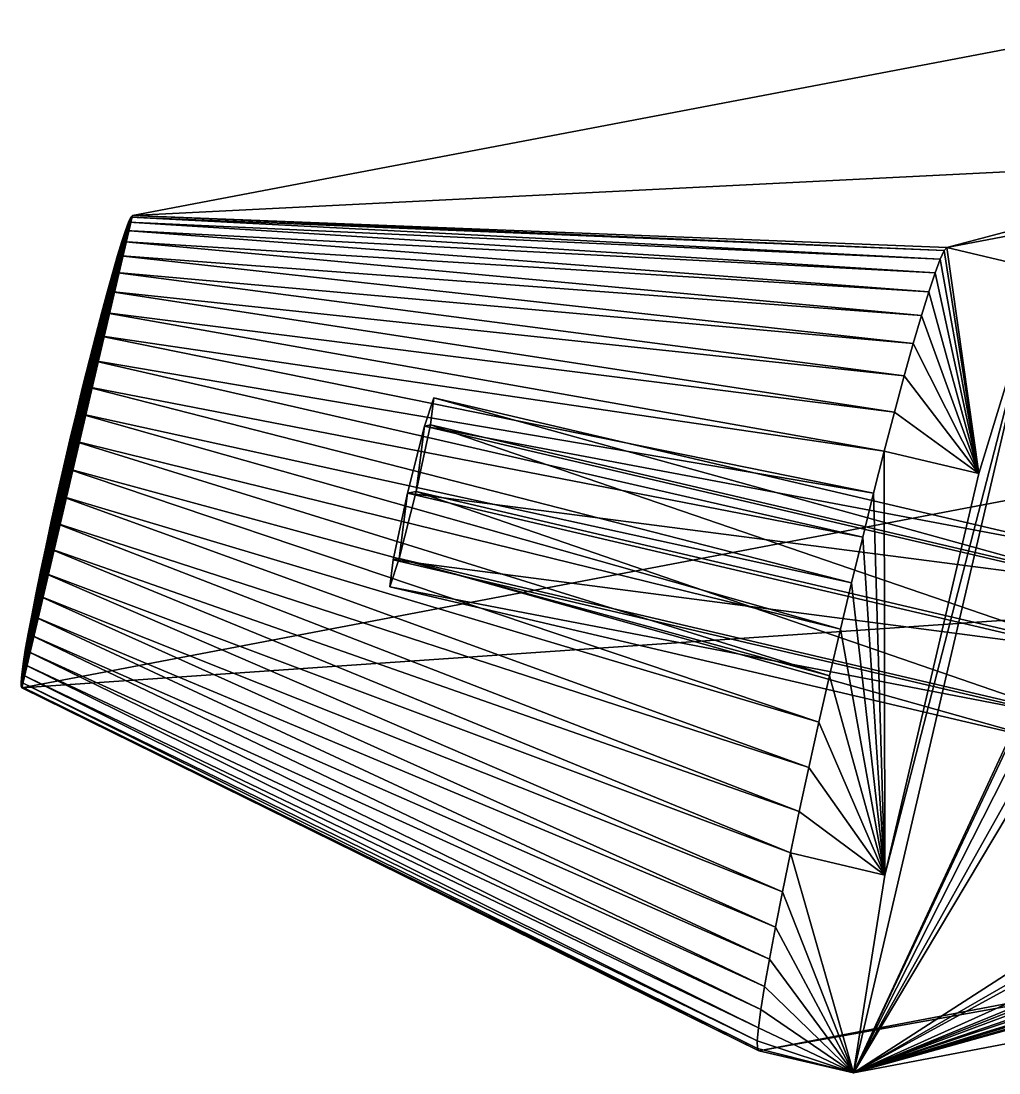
# Model space of a CAD drawing. Header units: millimetres. Extents: x -228 to 228, y -204 to 237.
# Drawn here: x -227.93 to -217.86, y -69.92 to -59.09 of the extents above; entities that cross this region are included whole.
import ezdxf

# ---------------------------------------------------------------- set-up
doc = ezdxf.new("R2010")
doc.units = ezdxf.units.MM
doc.header["$LTSCALE"] = 127.314815
for name, color, linetype in [('7063', 7, 'CONTINUOUS'), ('7064', 7, 'CONTINUOUS'), ('7065', 7, 'CONTINUOUS'), ('7066', 7, 'CONTINUOUS'), ('7082', 7, 'CONTINUOUS'), ('7083', 7, 'CONTINUOUS'), ('7084', 7, 'CONTINUOUS'), ('7086', 7, 'CONTINUOUS'), ('7087', 7, 'CONTINUOUS'), ('7088', 7, 'CONTINUOUS'), ('7089', 7, 'CONTINUOUS')]:
    doc.layers.add(name, color=color, linetype=linetype)

msp = doc.modelspace()

# ---------------------------------------------------------------- linework, layer by layer
at = {"layer": '7063', "color": 191, "linetype": 'Continuous', "true_color": 0xba45ff}
for points in [[(-184.884, -60.061, 976.674), (-184.92, -60.34, 977.386), (-219.355, -69.924, 202.253), (-184.884, -60.061, 976.674)], [(-191.4, -61.575, 828.312), (-184.884, -60.061, 976.674), (-219.355, -69.924, 202.253), (-191.4, -61.575, 828.312)], [(-219.355, -69.924, 202.253), (-184.92, -60.34, 977.386), (-184.363, -63.257, 1007.265), (-219.355, -69.924, 202.253)], [(-191.364, -61.295, 827.6), (-191.4, -61.575, 828.312), (-219.355, -69.924, 202.253), (-191.364, -61.295, 827.6)], [(-219.355, -69.924, 202.253), (-197.88, -62.809, 679.237), (-191.364, -61.295, 827.6), (-219.355, -69.924, 202.253)], [(-217.421, -61.649, 202.1), (-216.864, -64.566, 231.979), (-219.355, -69.924, 202.253), (-217.421, -61.649, 202.1)], [(-219.032, -67.886, 198.537), (-217.421, -61.649, 202.1), (-219.355, -69.924, 202.253), (-219.032, -67.886, 198.537)], [(-218.065, -63.748, 198.461), (-217.421, -61.649, 202.1), (-219.032, -67.886, 198.537), (-218.065, -63.748, 198.461)], [(-197.695, -61.844, 678.22), (-197.844, -62.53, 678.526), (-219.355, -69.924, 202.253), (-197.695, -61.844, 678.22)], [(-204.36, -64.044, 530.163), (-197.695, -61.844, 678.22), (-219.355, -69.924, 202.253), (-204.36, -64.044, 530.163)], [(-197.844, -62.53, 678.526), (-197.88, -62.809, 679.237), (-219.355, -69.924, 202.253), (-197.844, -62.53, 678.526)], [(-204.175, -63.079, 529.146), (-204.324, -63.765, 529.452), (-219.355, -69.924, 202.253), (-204.175, -63.079, 529.146)], [(-210.84, -65.278, 381.089), (-204.175, -63.079, 529.146), (-219.355, -69.924, 202.253), (-210.84, -65.278, 381.089)], [(-204.324, -63.765, 529.452), (-204.36, -64.044, 530.163), (-219.355, -69.924, 202.253), (-204.324, -63.765, 529.452)], [(-210.655, -64.313, 380.072), (-210.804, -64.999, 380.378), (-219.355, -69.924, 202.253), (-210.655, -64.313, 380.072)], [(-217.32, -66.513, 232.015), (-210.655, -64.313, 380.072), (-219.355, -69.924, 202.253), (-217.32, -66.513, 232.015)], [(-216.864, -64.566, 231.979), (-216.962, -64.857, 231.278), (-219.355, -69.924, 202.253), (-216.864, -64.566, 231.979)], [(-216.962, -64.857, 231.278), (-217.135, -65.548, 230.998), (-219.355, -69.924, 202.253), (-216.962, -64.857, 231.278)], [(-210.804, -64.999, 380.378), (-210.84, -65.278, 381.089), (-219.355, -69.924, 202.253), (-210.804, -64.999, 380.378)], [(-217.135, -65.548, 230.998), (-217.284, -66.234, 231.303), (-219.355, -69.924, 202.253), (-217.135, -65.548, 230.998)], [(-217.284, -66.234, 231.303), (-217.32, -66.513, 232.015), (-219.355, -69.924, 202.253), (-217.284, -66.234, 231.303)]]:
    msp.add_3dface(points, dxfattribs=at)
at = {"layer": '7064', "color": 191, "linetype": 'Continuous', "true_color": 0xba45ff}
msp.add_3dface([(-183.401, -54.753, 1007.153), (-217.421, -61.649, 202.1), (-218.394, -61.421, 202.14), (-183.401, -54.753, 1007.153)], dxfattribs=at)
at = {"layer": '7065', "color": 191, "linetype": 'Continuous', "true_color": 0xba45ff}
for points in [[(-226.778, -61.09, 211.261), (-193.683, -59.436, 998.88), (-192.546, -54.568, 998.79), (-226.778, -61.09, 211.261)], [(-227.916, -65.958, 211.35), (-193.683, -59.436, 998.88), (-226.778, -61.09, 211.261), (-227.916, -65.958, 211.35)], [(-227.925, -65.944, 211.06), (-227.916, -65.958, 211.35), (-226.795, -61.109, 210.971), (-227.925, -65.944, 211.06)], [(-226.819, -61.161, 210.686), (-227.925, -65.944, 211.06), (-226.795, -61.109, 210.971), (-226.819, -61.161, 210.686)], [(-226.795, -61.109, 210.971), (-227.916, -65.958, 211.35), (-226.778, -61.09, 211.261), (-226.795, -61.109, 210.971)], [(-227.926, -65.897, 210.773), (-227.925, -65.944, 211.06), (-226.819, -61.161, 210.686), (-227.926, -65.897, 210.773)], [(-226.85, -61.244, 210.409), (-227.926, -65.897, 210.773), (-226.819, -61.161, 210.686), (-226.85, -61.244, 210.409)], [(-227.919, -65.819, 210.494), (-227.926, -65.897, 210.773), (-226.85, -61.244, 210.409), (-227.919, -65.819, 210.494)], [(-226.887, -61.358, 210.145), (-227.919, -65.819, 210.494), (-226.85, -61.244, 210.409), (-226.887, -61.358, 210.145)], [(-227.904, -65.709, 210.225), (-227.919, -65.819, 210.494), (-226.887, -61.358, 210.145), (-227.904, -65.709, 210.225)], [(-226.931, -61.502, 209.896), (-227.904, -65.709, 210.225), (-226.887, -61.358, 210.145), (-226.931, -61.502, 209.896)], [(-227.882, -65.569, 209.971), (-227.904, -65.709, 210.225), (-226.931, -61.502, 209.896), (-227.882, -65.569, 209.971)], [(-226.981, -61.673, 209.666), (-227.882, -65.569, 209.971), (-226.931, -61.502, 209.896), (-226.981, -61.673, 209.666)], [(-227.853, -65.402, 209.735), (-227.882, -65.569, 209.971), (-226.981, -61.673, 209.666), (-227.853, -65.402, 209.735)], [(-227.036, -61.869, 209.458), (-227.853, -65.402, 209.735), (-226.981, -61.673, 209.666), (-227.036, -61.869, 209.458)], [(-227.816, -65.21, 209.52), (-227.853, -65.402, 209.735), (-227.036, -61.869, 209.458), (-227.816, -65.21, 209.52)], [(-227.094, -62.087, 209.275), (-227.816, -65.21, 209.52), (-227.036, -61.869, 209.458), (-227.094, -62.087, 209.275)], [(-227.774, -64.994, 209.329), (-227.816, -65.21, 209.52), (-227.094, -62.087, 209.275), (-227.774, -64.994, 209.329)], [(-227.157, -62.325, 209.12), (-227.774, -64.994, 209.329), (-227.094, -62.087, 209.275), (-227.157, -62.325, 209.12)], [(-227.726, -64.759, 209.165), (-227.774, -64.994, 209.329), (-227.157, -62.325, 209.12), (-227.726, -64.759, 209.165)], [(-227.221, -62.579, 208.994), (-227.726, -64.759, 209.165), (-227.157, -62.325, 209.12), (-227.221, -62.579, 208.994)], [(-227.672, -64.507, 209.03), (-227.726, -64.759, 209.165), (-227.221, -62.579, 208.994), (-227.672, -64.507, 209.03)], [(-227.288, -62.846, 208.9), (-227.672, -64.507, 209.03), (-227.221, -62.579, 208.994), (-227.288, -62.846, 208.9)], [(-227.614, -64.242, 208.926), (-227.672, -64.507, 209.03), (-227.288, -62.846, 208.9), (-227.614, -64.242, 208.926)], [(-227.355, -63.122, 208.838), (-227.614, -64.242, 208.926), (-227.288, -62.846, 208.9), (-227.355, -63.122, 208.838)], [(-227.553, -63.967, 208.854), (-227.614, -64.242, 208.926), (-227.355, -63.122, 208.838), (-227.553, -63.967, 208.854)], [(-227.422, -63.403, 208.81), (-227.553, -63.967, 208.854), (-227.355, -63.122, 208.838), (-227.422, -63.403, 208.81)], [(-227.489, -63.686, 208.815), (-227.553, -63.967, 208.854), (-227.422, -63.403, 208.81), (-227.489, -63.686, 208.815)]]:
    msp.add_3dface(points, dxfattribs=at)
at = {"layer": '7066', "color": 191, "linetype": 'Continuous', "true_color": 0xba45ff}
for points in [[(-220.328, -69.696, 202.293), (-184.363, -63.257, 1007.265), (-185.336, -63.029, 1007.305), (-220.328, -69.696, 202.293)], [(-219.355, -69.924, 202.253), (-184.363, -63.257, 1007.265), (-220.328, -69.696, 202.293), (-219.355, -69.924, 202.253)]]:
    msp.add_3dface(points, dxfattribs=at)
at = {"layer": '7082', "color": 191, "linetype": 'Continuous', "true_color": 0xba45ff}
for points in [[(-223.674, -62.969, 232.262), (-223.71, -63.248, 232.974), (-223.771, -63.26, 231.561), (-223.674, -62.969, 232.262)], [(-223.771, -63.26, 231.561), (-223.858, -63.934, 233.279), (-223.945, -63.951, 231.281), (-223.771, -63.26, 231.561)], [(-223.71, -63.248, 232.974), (-223.858, -63.934, 233.279), (-223.771, -63.26, 231.561), (-223.71, -63.248, 232.974)], [(-223.945, -63.951, 231.281), (-223.858, -63.934, 233.279), (-224.032, -64.625, 232.999), (-223.945, -63.951, 231.281)], [(-224.093, -64.637, 231.586), (-223.945, -63.951, 231.281), (-224.032, -64.625, 232.999), (-224.093, -64.637, 231.586)], [(-224.129, -64.916, 232.298), (-224.093, -64.637, 231.586), (-224.032, -64.625, 232.999), (-224.129, -64.916, 232.298)]]:
    msp.add_3dface(points, dxfattribs=at)
at = {"layer": '7083', "color": 191, "linetype": 'Continuous', "true_color": 0xba45ff}
for points in [[(-223.858, -63.934, 233.279), (-217.222, -66.222, 232.716), (-224.032, -64.625, 232.999), (-223.858, -63.934, 233.279)], [(-217.049, -65.531, 232.996), (-217.222, -66.222, 232.716), (-223.858, -63.934, 233.279), (-217.049, -65.531, 232.996)], [(-217.135, -65.548, 230.998), (-223.945, -63.951, 231.281), (-224.093, -64.637, 231.586), (-217.135, -65.548, 230.998)], [(-217.32, -66.513, 232.015), (-224.129, -64.916, 232.298), (-224.032, -64.625, 232.999), (-217.32, -66.513, 232.015)], [(-217.284, -66.234, 231.303), (-224.093, -64.637, 231.586), (-224.129, -64.916, 232.298), (-217.284, -66.234, 231.303)], [(-217.284, -66.234, 231.303), (-217.135, -65.548, 230.998), (-224.093, -64.637, 231.586), (-217.284, -66.234, 231.303)], [(-217.222, -66.222, 232.716), (-217.32, -66.513, 232.015), (-224.032, -64.625, 232.999), (-217.222, -66.222, 232.716)], [(-217.32, -66.513, 232.015), (-217.284, -66.234, 231.303), (-224.129, -64.916, 232.298), (-217.32, -66.513, 232.015)]]:
    msp.add_3dface(points, dxfattribs=at)
at = {"layer": '7084', "color": 191, "linetype": 'Continuous', "true_color": 0xba45ff}
for points in [[(-216.864, -64.566, 231.979), (-223.674, -62.969, 232.262), (-223.771, -63.26, 231.561), (-216.864, -64.566, 231.979)], [(-216.9, -64.845, 232.691), (-223.71, -63.248, 232.974), (-223.674, -62.969, 232.262), (-216.9, -64.845, 232.691)], [(-216.864, -64.566, 231.979), (-216.9, -64.845, 232.691), (-223.674, -62.969, 232.262), (-216.864, -64.566, 231.979)], [(-216.962, -64.857, 231.278), (-223.771, -63.26, 231.561), (-223.945, -63.951, 231.281), (-216.962, -64.857, 231.278)], [(-217.049, -65.531, 232.996), (-223.858, -63.934, 233.279), (-223.71, -63.248, 232.974), (-217.049, -65.531, 232.996)], [(-216.962, -64.857, 231.278), (-216.864, -64.566, 231.979), (-223.771, -63.26, 231.561), (-216.962, -64.857, 231.278)], [(-216.9, -64.845, 232.691), (-217.049, -65.531, 232.996), (-223.71, -63.248, 232.974), (-216.9, -64.845, 232.691)], [(-217.135, -65.548, 230.998), (-216.962, -64.857, 231.278), (-223.945, -63.951, 231.281), (-217.135, -65.548, 230.998)]]:
    msp.add_3dface(points, dxfattribs=at)
at = {"layer": '7086', "color": 191, "linetype": 'Continuous', "true_color": 0xba45ff}
for points in [[(-218.394, -61.421, 202.14), (-218.065, -63.748, 198.461), (-218.422, -61.453, 201.648), (-218.394, -61.421, 202.14)], [(-217.421, -61.649, 202.1), (-218.065, -63.748, 198.461), (-218.394, -61.421, 202.14), (-217.421, -61.649, 202.1)], [(-218.463, -61.54, 201.163), (-218.065, -63.748, 198.461), (-218.515, -61.682, 200.693), (-218.463, -61.54, 201.163)], [(-218.422, -61.453, 201.648), (-218.065, -63.748, 198.461), (-218.463, -61.54, 201.163), (-218.422, -61.453, 201.648)], [(-218.515, -61.682, 200.693), (-218.065, -63.748, 198.461), (-218.58, -61.876, 200.243), (-218.515, -61.682, 200.693)], [(-218.58, -61.876, 200.243), (-218.065, -63.748, 198.461), (-218.654, -62.121, 199.82), (-218.58, -61.876, 200.243)], [(-218.654, -62.121, 199.82), (-218.065, -63.748, 198.461), (-218.739, -62.411, 199.429), (-218.654, -62.121, 199.82)], [(-218.739, -62.411, 199.429), (-218.065, -63.748, 198.461), (-218.832, -62.744, 199.076), (-218.739, -62.411, 199.429)], [(-218.832, -62.744, 199.076), (-218.065, -63.748, 198.461), (-218.932, -63.116, 198.765), (-218.832, -62.744, 199.076)], [(-218.932, -63.116, 198.765), (-218.065, -63.748, 198.461), (-219.037, -63.52, 198.502), (-218.932, -63.116, 198.765)], [(-219.037, -63.52, 198.502), (-219.032, -67.886, 198.537), (-219.147, -63.952, 198.288), (-219.037, -63.52, 198.502)], [(-218.065, -63.748, 198.461), (-219.032, -67.886, 198.537), (-219.037, -63.52, 198.502), (-218.065, -63.748, 198.461)], [(-219.147, -63.952, 198.288), (-219.032, -67.886, 198.537), (-219.26, -64.405, 198.127), (-219.147, -63.952, 198.288)], [(-219.26, -64.405, 198.127), (-219.032, -67.886, 198.537), (-219.375, -64.874, 198.022), (-219.26, -64.405, 198.127)], [(-219.375, -64.874, 198.022), (-219.032, -67.886, 198.537), (-219.489, -65.353, 197.974), (-219.375, -64.874, 198.022)], [(-219.489, -65.353, 197.974), (-219.032, -67.886, 198.537), (-219.601, -65.834, 197.982), (-219.489, -65.353, 197.974)], [(-219.601, -65.834, 197.982), (-219.032, -67.886, 198.537), (-219.711, -66.312, 198.049), (-219.601, -65.834, 197.982)], [(-219.711, -66.312, 198.049), (-219.032, -67.886, 198.537), (-219.815, -66.779, 198.171), (-219.711, -66.312, 198.049)], [(-219.815, -66.779, 198.171), (-219.032, -67.886, 198.537), (-219.914, -67.23, 198.348), (-219.815, -66.779, 198.171)], [(-219.914, -67.23, 198.348), (-219.032, -67.886, 198.537), (-220.004, -67.658, 198.578), (-219.914, -67.23, 198.348)], [(-220.004, -67.658, 198.578), (-219.355, -69.924, 202.253), (-220.087, -68.058, 198.857), (-220.004, -67.658, 198.578)], [(-219.032, -67.886, 198.537), (-219.355, -69.924, 202.253), (-220.004, -67.658, 198.578), (-219.032, -67.886, 198.537)], [(-220.087, -68.058, 198.857), (-219.355, -69.924, 202.253), (-220.159, -68.424, 199.181), (-220.087, -68.058, 198.857)], [(-220.159, -68.424, 199.181), (-219.355, -69.924, 202.253), (-220.22, -68.751, 199.546), (-220.159, -68.424, 199.181)], [(-220.22, -68.751, 199.546), (-219.355, -69.924, 202.253), (-220.27, -69.035, 199.947), (-220.22, -68.751, 199.546)], [(-220.27, -69.035, 199.947), (-219.355, -69.924, 202.253), (-220.308, -69.272, 200.379), (-220.27, -69.035, 199.947)], [(-220.308, -69.272, 200.379), (-219.355, -69.924, 202.253), (-220.333, -69.459, 200.836), (-220.308, -69.272, 200.379)], [(-220.333, -69.459, 200.836), (-219.355, -69.924, 202.253), (-220.345, -69.593, 201.312), (-220.333, -69.459, 200.836)], [(-220.345, -69.593, 201.312), (-219.355, -69.924, 202.253), (-220.343, -69.672, 201.8), (-220.345, -69.593, 201.312)], [(-219.355, -69.924, 202.253), (-220.328, -69.696, 202.293), (-220.343, -69.672, 201.8), (-219.355, -69.924, 202.253)]]:
    msp.add_3dface(points, dxfattribs=at)
at = {"layer": '7087', "color": 191, "linetype": 'Continuous', "true_color": 0xba45ff}
for points in [[(-218.394, -61.421, 202.14), (-226.778, -61.09, 211.261), (-192.546, -54.568, 998.79), (-218.394, -61.421, 202.14)], [(-183.401, -54.753, 1007.153), (-218.394, -61.421, 202.14), (-192.546, -54.568, 998.79), (-183.401, -54.753, 1007.153)]]:
    msp.add_3dface(points, dxfattribs=at)
at = {"layer": '7088', "color": 191, "linetype": 'Continuous', "true_color": 0xba45ff}
for points in [[(-193.683, -59.436, 998.88), (-227.916, -65.958, 211.35), (-185.336, -63.029, 1007.305), (-193.683, -59.436, 998.88)], [(-227.916, -65.958, 211.35), (-220.328, -69.696, 202.293), (-185.336, -63.029, 1007.305), (-227.916, -65.958, 211.35)]]:
    msp.add_3dface(points, dxfattribs=at)
at = {"layer": '7089', "color": 191, "linetype": 'Continuous', "true_color": 0xba45ff}
for points in [[(-226.819, -61.161, 210.686), (-226.795, -61.109, 210.971), (-218.463, -61.54, 201.163), (-226.819, -61.161, 210.686)], [(-226.795, -61.109, 210.971), (-226.778, -61.09, 211.261), (-218.422, -61.453, 201.648), (-226.795, -61.109, 210.971)], [(-226.795, -61.109, 210.971), (-218.422, -61.453, 201.648), (-218.463, -61.54, 201.163), (-226.795, -61.109, 210.971)], [(-226.778, -61.09, 211.261), (-218.394, -61.421, 202.14), (-218.422, -61.453, 201.648), (-226.778, -61.09, 211.261)], [(-226.85, -61.244, 210.409), (-226.819, -61.161, 210.686), (-218.515, -61.682, 200.693), (-226.85, -61.244, 210.409)], [(-226.819, -61.161, 210.686), (-218.463, -61.54, 201.163), (-218.515, -61.682, 200.693), (-226.819, -61.161, 210.686)], [(-226.887, -61.358, 210.145), (-226.85, -61.244, 210.409), (-218.58, -61.876, 200.243), (-226.887, -61.358, 210.145)], [(-226.85, -61.244, 210.409), (-218.515, -61.682, 200.693), (-218.58, -61.876, 200.243), (-226.85, -61.244, 210.409)], [(-226.931, -61.502, 209.896), (-226.887, -61.358, 210.145), (-218.654, -62.121, 199.82), (-226.931, -61.502, 209.896)], [(-226.887, -61.358, 210.145), (-218.58, -61.876, 200.243), (-218.654, -62.121, 199.82), (-226.887, -61.358, 210.145)], [(-226.981, -61.673, 209.666), (-226.931, -61.502, 209.896), (-218.739, -62.411, 199.429), (-226.981, -61.673, 209.666)], [(-226.931, -61.502, 209.896), (-218.654, -62.121, 199.82), (-218.739, -62.411, 199.429), (-226.931, -61.502, 209.896)], [(-227.036, -61.869, 209.458), (-226.981, -61.673, 209.666), (-218.832, -62.744, 199.076), (-227.036, -61.869, 209.458)], [(-226.981, -61.673, 209.666), (-218.739, -62.411, 199.429), (-218.832, -62.744, 199.076), (-226.981, -61.673, 209.666)], [(-227.094, -62.087, 209.275), (-227.036, -61.869, 209.458), (-218.932, -63.116, 198.765), (-227.094, -62.087, 209.275)], [(-227.036, -61.869, 209.458), (-218.832, -62.744, 199.076), (-218.932, -63.116, 198.765), (-227.036, -61.869, 209.458)], [(-227.157, -62.325, 209.12), (-227.094, -62.087, 209.275), (-219.037, -63.52, 198.502), (-227.157, -62.325, 209.12)], [(-227.094, -62.087, 209.275), (-218.932, -63.116, 198.765), (-219.037, -63.52, 198.502), (-227.094, -62.087, 209.275)], [(-227.221, -62.579, 208.994), (-227.157, -62.325, 209.12), (-219.147, -63.952, 198.288), (-227.221, -62.579, 208.994)], [(-227.157, -62.325, 209.12), (-219.037, -63.52, 198.502), (-219.147, -63.952, 198.288), (-227.157, -62.325, 209.12)], [(-227.288, -62.846, 208.9), (-227.221, -62.579, 208.994), (-219.26, -64.405, 198.127), (-227.288, -62.846, 208.9)], [(-227.221, -62.579, 208.994), (-219.147, -63.952, 198.288), (-219.26, -64.405, 198.127), (-227.221, -62.579, 208.994)], [(-227.355, -63.122, 208.838), (-227.288, -62.846, 208.9), (-219.375, -64.874, 198.022), (-227.355, -63.122, 208.838)], [(-227.288, -62.846, 208.9), (-219.26, -64.405, 198.127), (-219.375, -64.874, 198.022), (-227.288, -62.846, 208.9)], [(-227.422, -63.403, 208.81), (-227.355, -63.122, 208.838), (-219.489, -65.353, 197.974), (-227.422, -63.403, 208.81)], [(-227.355, -63.122, 208.838), (-219.375, -64.874, 198.022), (-219.489, -65.353, 197.974), (-227.355, -63.122, 208.838)], [(-227.489, -63.686, 208.815), (-227.422, -63.403, 208.81), (-219.601, -65.834, 197.982), (-227.489, -63.686, 208.815)], [(-227.422, -63.403, 208.81), (-219.489, -65.353, 197.974), (-219.601, -65.834, 197.982), (-227.422, -63.403, 208.81)], [(-227.553, -63.967, 208.854), (-227.489, -63.686, 208.815), (-219.711, -66.312, 198.049), (-227.553, -63.967, 208.854)], [(-227.489, -63.686, 208.815), (-219.601, -65.834, 197.982), (-219.711, -66.312, 198.049), (-227.489, -63.686, 208.815)], [(-227.614, -64.242, 208.926), (-227.553, -63.967, 208.854), (-219.815, -66.779, 198.171), (-227.614, -64.242, 208.926)], [(-227.553, -63.967, 208.854), (-219.711, -66.312, 198.049), (-219.815, -66.779, 198.171), (-227.553, -63.967, 208.854)], [(-227.672, -64.507, 209.03), (-227.614, -64.242, 208.926), (-219.914, -67.23, 198.348), (-227.672, -64.507, 209.03)], [(-227.614, -64.242, 208.926), (-219.815, -66.779, 198.171), (-219.914, -67.23, 198.348), (-227.614, -64.242, 208.926)], [(-227.726, -64.759, 209.165), (-227.672, -64.507, 209.03), (-220.004, -67.658, 198.578), (-227.726, -64.759, 209.165)], [(-227.672, -64.507, 209.03), (-219.914, -67.23, 198.348), (-220.004, -67.658, 198.578), (-227.672, -64.507, 209.03)], [(-227.774, -64.994, 209.329), (-227.726, -64.759, 209.165), (-220.087, -68.058, 198.857), (-227.774, -64.994, 209.329)], [(-227.726, -64.759, 209.165), (-220.004, -67.658, 198.578), (-220.087, -68.058, 198.857), (-227.726, -64.759, 209.165)], [(-227.816, -65.21, 209.52), (-227.774, -64.994, 209.329), (-220.159, -68.424, 199.181), (-227.816, -65.21, 209.52)], [(-227.774, -64.994, 209.329), (-220.087, -68.058, 198.857), (-220.159, -68.424, 199.181), (-227.774, -64.994, 209.329)], [(-227.853, -65.402, 209.735), (-227.816, -65.21, 209.52), (-220.22, -68.751, 199.546), (-227.853, -65.402, 209.735)], [(-227.816, -65.21, 209.52), (-220.159, -68.424, 199.181), (-220.22, -68.751, 199.546), (-227.816, -65.21, 209.52)], [(-227.882, -65.569, 209.971), (-227.853, -65.402, 209.735), (-220.27, -69.035, 199.947), (-227.882, -65.569, 209.971)], [(-227.853, -65.402, 209.735), (-220.22, -68.751, 199.546), (-220.27, -69.035, 199.947), (-227.853, -65.402, 209.735)], [(-227.904, -65.709, 210.225), (-227.882, -65.569, 209.971), (-220.308, -69.272, 200.379), (-227.904, -65.709, 210.225)], [(-227.882, -65.569, 209.971), (-220.27, -69.035, 199.947), (-220.308, -69.272, 200.379), (-227.882, -65.569, 209.971)], [(-227.919, -65.819, 210.494), (-227.904, -65.709, 210.225), (-220.333, -69.459, 200.836), (-227.919, -65.819, 210.494)], [(-227.904, -65.709, 210.225), (-220.308, -69.272, 200.379), (-220.333, -69.459, 200.836), (-227.904, -65.709, 210.225)], [(-227.926, -65.897, 210.773), (-227.919, -65.819, 210.494), (-220.345, -69.593, 201.312), (-227.926, -65.897, 210.773)], [(-227.919, -65.819, 210.494), (-220.333, -69.459, 200.836), (-220.345, -69.593, 201.312), (-227.919, -65.819, 210.494)], [(-227.925, -65.944, 211.06), (-227.926, -65.897, 210.773), (-220.343, -69.672, 201.8), (-227.925, -65.944, 211.06)], [(-227.926, -65.897, 210.773), (-220.345, -69.593, 201.312), (-220.343, -69.672, 201.8), (-227.926, -65.897, 210.773)], [(-227.916, -65.958, 211.35), (-227.925, -65.944, 211.06), (-220.328, -69.696, 202.293), (-227.916, -65.958, 211.35)], [(-220.328, -69.696, 202.293), (-227.925, -65.944, 211.06), (-220.343, -69.672, 201.8), (-220.328, -69.696, 202.293)]]:
    msp.add_3dface(points, dxfattribs=at)

doc.saveas('drawing.dxf')
